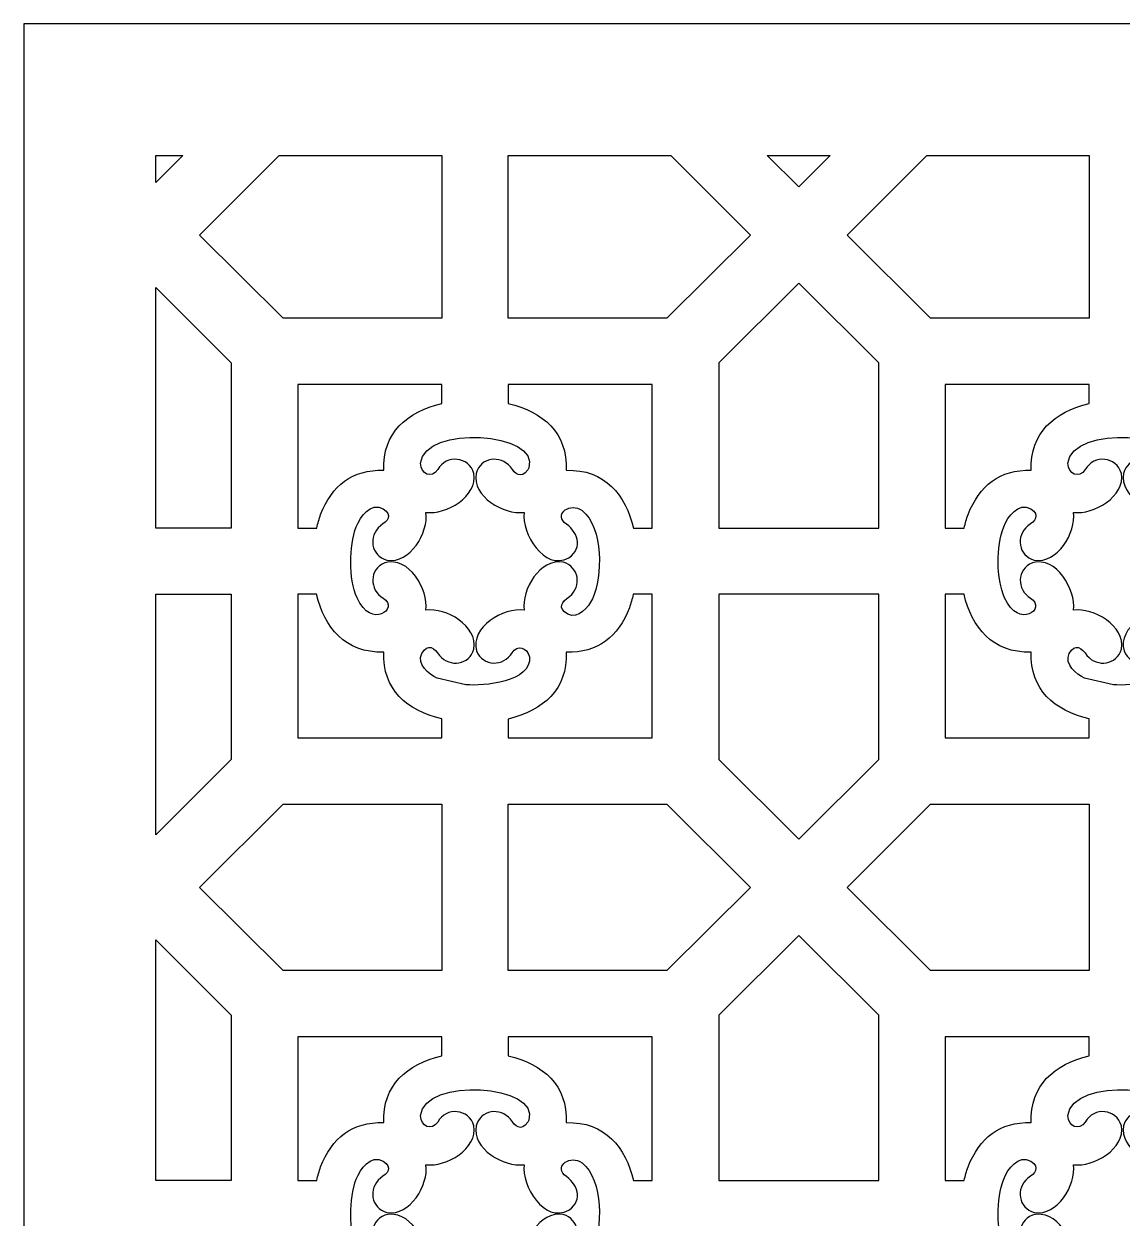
# Model space of a CAD drawing. Header units: centimetres. Extents: x 10.4 to 27.5, y -2.2 to 9.5.
# Drawn here: x 18.504 to 23.002, y 4.606 to 9.5 of the extents above; entities that cross this region are included whole.
import ezdxf

# ---------------------------------------------------------------- set-up
doc = ezdxf.new("R2010")
doc.units = ezdxf.units.CM
doc.header["$MEASUREMENT"] = 0
doc.layers.add('layer 1', color=7, linetype='Continuous')

msp = doc.modelspace()

# ---------------------------------------------------------------- linework, layer by layer
at = {"layer": 'layer 1', "color": 250}
for points, knots in [([(18.50401, -2.1948), (18.50401, -2.1948), (18.50401, 9.5), (18.50401, 9.5), (18.50401, 9.5), (18.50401, 9.5), (27.50001, 9.5), (27.50001, 9.5), (27.50001, 9.5), (27.50001, 9.5), (27.50001, -2.1948), (27.50001, -2.1948), (27.50001, -2.1948), (27.50001, -2.1948), (18.50401, -2.1948), (18.50401, -2.1948)], [0, 0, 0, 0, 0.2, 0.2, 0.2, 0.2, 0.4, 0.4, 0.4, 0.4, 0.6, 0.6, 0.6, 0.6, 1, 1, 1, 1]), ([(19.04376, 8.84984), (19.04376, 8.84984), (19.04376, 8.84984), (19.04376, 8.84984), (19.04376, 8.84984), (19.04376, 8.84984), (19.15451, 8.96023), (19.15451, 8.96023), (19.15451, 8.96023), (19.15451, 8.96023), (19.04376, 8.96023), (19.04376, 8.96023), (19.04376, 8.96023), (19.04376, 8.96023), (19.04376, 8.84984), (19.04376, 8.84984)], [0, 0, 0, 0, 0.2, 0.2, 0.2, 0.2, 0.4, 0.4, 0.4, 0.4, 0.6, 0.6, 0.6, 0.6, 1, 1, 1, 1]), ([(20.21556, 8.29361), (20.21556, 8.29361), (20.21556, 8.29361), (20.21556, 8.29361), (20.21556, 8.29361), (20.21556, 8.29361), (20.21556, 8.96023), (20.21556, 8.96023), (20.21556, 8.96023), (20.21556, 8.96023), (19.54983, 8.96023), (19.54983, 8.96023), (19.54983, 8.96023), (19.54983, 8.96023), (19.22342, 8.63486), (19.22342, 8.63486), (19.22342, 8.63486), (19.22342, 8.63486), (19.56577, 8.29361), (19.56577, 8.29361), (19.56577, 8.29361), (19.56577, 8.29361), (20.21556, 8.29361), (20.21556, 8.29361)], [0, 0, 0, 0, 0.1428571, 0.1428571, 0.1428571, 0.1428571, 0.2857143, 0.2857143, 0.2857143, 0.2857143, 0.4285714, 0.4285714, 0.4285714, 0.4285714, 0.5714286, 0.5714286, 0.5714286, 0.5714286, 0.7142857, 0.7142857, 0.7142857, 0.7142857, 1, 1, 1, 1]), ([(20.48787, 8.96023), (20.48787, 8.96023), (20.48787, 8.96023), (20.48787, 8.96023), (20.48787, 8.96023), (20.48787, 8.96023), (20.48787, 8.29361), (20.48787, 8.29361), (20.48787, 8.29361), (20.48787, 8.29361), (21.13766, 8.29361), (21.13766, 8.29361), (21.13766, 8.29361), (21.13766, 8.29361), (21.47997, 8.63486), (21.47997, 8.63486), (21.47997, 8.63486), (21.47997, 8.63486), (21.15355, 8.96023), (21.15355, 8.96023), (21.15355, 8.96023), (21.15355, 8.96023), (20.48787, 8.96023), (20.48787, 8.96023)], [0, 0, 0, 0, 0.1428571, 0.1428571, 0.1428571, 0.1428571, 0.2857143, 0.2857143, 0.2857143, 0.2857143, 0.4285714, 0.4285714, 0.4285714, 0.4285714, 0.5714286, 0.5714286, 0.5714286, 0.5714286, 0.7142857, 0.7142857, 0.7142857, 0.7142857, 1, 1, 1, 1]), ([(21.54892, 8.96023), (21.54892, 8.96023), (21.54892, 8.96023), (21.54892, 8.96023), (21.54892, 8.96023), (21.54892, 8.96023), (21.67763, 8.83191), (21.67763, 8.83191), (21.67763, 8.83191), (21.67763, 8.83191), (21.80634, 8.96023), (21.80634, 8.96023), (21.80634, 8.96023), (21.80634, 8.96023), (21.54892, 8.96023), (21.54892, 8.96023)], [0, 0, 0, 0, 0.2, 0.2, 0.2, 0.2, 0.4, 0.4, 0.4, 0.4, 0.6, 0.6, 0.6, 0.6, 1, 1, 1, 1]), ([(22.86739, 8.29361), (22.86739, 8.29361), (22.86739, 8.29361), (22.86739, 8.29361), (22.86739, 8.29361), (22.86739, 8.29361), (22.86739, 8.96023), (22.86739, 8.96023), (22.86739, 8.96023), (22.86739, 8.96023), (22.20171, 8.96023), (22.20171, 8.96023), (22.20171, 8.96023), (22.20171, 8.96023), (21.87529, 8.63486), (21.87529, 8.63486), (21.87529, 8.63486), (21.87529, 8.63486), (22.2176, 8.29361), (22.2176, 8.29361), (22.2176, 8.29361), (22.2176, 8.29361), (22.86739, 8.29361), (22.86739, 8.29361)], [0, 0, 0, 0, 0.1428571, 0.1428571, 0.1428571, 0.1428571, 0.2857143, 0.2857143, 0.2857143, 0.2857143, 0.4285714, 0.4285714, 0.4285714, 0.4285714, 0.5714286, 0.5714286, 0.5714286, 0.5714286, 0.7142857, 0.7142857, 0.7142857, 0.7142857, 1, 1, 1, 1]), ([(19.04376, 7.43399), (19.04376, 7.43399), (19.04376, 7.43399), (19.04376, 7.43399), (19.04376, 7.43399), (19.04376, 7.43399), (19.35322, 7.43399), (19.35322, 7.43399), (19.35322, 7.43399), (19.35322, 7.43399), (19.35322, 8.11137), (19.35322, 8.11137), (19.35322, 8.11137), (19.35322, 8.11137), (19.04376, 8.41986), (19.04376, 8.41986), (19.04376, 8.41986), (19.04376, 8.41986), (19.04376, 7.43399), (19.04376, 7.43399)], [0, 0, 0, 0, 0.1666667, 0.1666667, 0.1666667, 0.1666667, 0.3333333, 0.3333333, 0.3333333, 0.3333333, 0.5, 0.5, 0.5, 0.5, 0.6666667, 0.6666667, 0.6666667, 0.6666667, 1, 1, 1, 1]), ([(22.00509, 7.43399), (22.00509, 7.43399), (22.00509, 7.43399), (22.00509, 7.43399), (22.00509, 7.43399), (22.00509, 7.43399), (21.35016, 7.43399), (21.35016, 7.43399), (21.35016, 7.43399), (21.35016, 7.43399), (21.35016, 8.11137), (21.35016, 8.11137), (21.35016, 8.11137), (21.35016, 8.11137), (21.67763, 8.43781), (21.67763, 8.43781), (21.67763, 8.43781), (21.67763, 8.43781), (22.00509, 8.11137), (22.00509, 8.11137), (22.00509, 8.11137), (22.00509, 8.11137), (22.00509, 7.43399), (22.00509, 7.43399)], [0, 0, 0, 0, 0.1428571, 0.1428571, 0.1428571, 0.1428571, 0.2857143, 0.2857143, 0.2857143, 0.2857143, 0.4285714, 0.4285714, 0.4285714, 0.4285714, 0.5714286, 0.5714286, 0.5714286, 0.5714286, 0.7142857, 0.7142857, 0.7142857, 0.7142857, 1, 1, 1, 1]), ([(19.70343, 7.43399), (19.70343, 7.43399), (19.70343, 7.43399), (19.70343, 7.43399), (19.70343, 7.43399), (19.70343, 7.43399), (19.62556, 7.43399), (19.62556, 7.43399), (19.62556, 7.43399), (19.62556, 7.43399), (19.62556, 8.02215), (19.62556, 8.02215), (19.62556, 8.02215), (19.62556, 8.02215), (20.21556, 8.02215), (20.21556, 8.02215), (20.21556, 8.02215), (20.21556, 8.02215), (20.21556, 7.94501), (20.21556, 7.94501), (20.21556, 7.94501), (20.07267, 7.91025), (19.97257, 7.82416), (19.97804, 7.67069), (19.97804, 7.67069), (19.84838, 7.67534), (19.76584, 7.60723), (19.71931, 7.48929), (19.71931, 7.48929), (19.71314, 7.47185), (19.70785, 7.45332), (19.70343, 7.43399)], [0, 0, 0, 0, 0.1111111, 0.1111111, 0.1111111, 0.1111111, 0.2222222, 0.2222222, 0.2222222, 0.2222222, 0.3333333, 0.3333333, 0.3333333, 0.3333333, 0.4444444, 0.4444444, 0.4444444, 0.4444444, 0.5555556, 0.5555556, 0.5555556, 0.5555556, 0.6666667, 0.6666667, 0.6666667, 0.6666667, 0.7777778, 0.7777778, 0.7777778, 0.7777778, 1, 1, 1, 1]), ([(21.07787, 7.43399), (21.07787, 7.43399), (21.07787, 7.43399), (21.07787, 7.43399), (21.07787, 7.43399), (21.07787, 7.43399), (21.00071, 7.43399), (21.00071, 7.43399), (21.00071, 7.43399), (20.96909, 7.56764), (20.88431, 7.67639), (20.72525, 7.67069), (20.72525, 7.67069), (20.73076, 7.82379), (20.63092, 7.91099), (20.48787, 7.94485), (20.48787, 7.94485), (20.48787, 7.94485), (20.48787, 8.02215), (20.48787, 8.02215), (20.48787, 8.02215), (20.48787, 8.02215), (21.07787, 8.02215), (21.07787, 8.02215), (21.07787, 8.02215), (21.07787, 8.02215), (21.07787, 7.43399), (21.07787, 7.43399)], [0, 0, 0, 0, 0.125, 0.125, 0.125, 0.125, 0.25, 0.25, 0.25, 0.25, 0.375, 0.375, 0.375, 0.375, 0.5, 0.5, 0.5, 0.5, 0.625, 0.625, 0.625, 0.625, 0.75, 0.75, 0.75, 0.75, 1, 1, 1, 1]), ([(22.35529, 7.43399), (22.35529, 7.43399), (22.35529, 7.43399), (22.35529, 7.43399), (22.35529, 7.43399), (22.35529, 7.43399), (22.2774, 7.43399), (22.2774, 7.43399), (22.2774, 7.43399), (22.2774, 7.43399), (22.2774, 8.02215), (22.2774, 8.02215), (22.2774, 8.02215), (22.2774, 8.02215), (22.86739, 8.02215), (22.86739, 8.02215), (22.86739, 8.02215), (22.86739, 8.02215), (22.86739, 7.94501), (22.86739, 7.94501), (22.86739, 7.94501), (22.72451, 7.91025), (22.62444, 7.82416), (22.62991, 7.67069), (22.62991, 7.67069), (22.50026, 7.67534), (22.41772, 7.60723), (22.37115, 7.48929), (22.37115, 7.48929), (22.36501, 7.47185), (22.35971, 7.45332), (22.35529, 7.43399)], [0, 0, 0, 0, 0.1111111, 0.1111111, 0.1111111, 0.1111111, 0.2222222, 0.2222222, 0.2222222, 0.2222222, 0.3333333, 0.3333333, 0.3333333, 0.3333333, 0.4444444, 0.4444444, 0.4444444, 0.4444444, 0.5555556, 0.5555556, 0.5555556, 0.5555556, 0.6666667, 0.6666667, 0.6666667, 0.6666667, 0.7777778, 0.7777778, 0.7777778, 0.7777778, 1, 1, 1, 1]), ([(19.86522, 7.43936), (19.86522, 7.43936), (19.86522, 7.43936), (19.86522, 7.43936), (19.86522, 7.43936), (19.83511, 7.35765), (19.83357, 7.22839), (19.86894, 7.14812), (19.86894, 7.14812), (19.92736, 7.0155), (20.04263, 7.10561), (19.97547, 7.1464), (19.97547, 7.1464), (19.91792, 7.18134), (19.91736, 7.26515), (19.98249, 7.29173), (19.98249, 7.29173), (20.0818, 7.31985), (20.16138, 7.18109), (20.15093, 7.09814), (20.15093, 7.09814), (20.2329, 7.10849), (20.36371, 7.03377), (20.3474, 6.93827), (20.3474, 6.93827), (20.32884, 6.87317), (20.24915, 6.86137), (20.20622, 6.91212), (20.20622, 6.91212), (20.18556, 6.9425), (20.15956, 6.96401), (20.13355, 6.91972), (20.13355, 6.91972), (20.11296, 6.87518), (20.16241, 6.83589), (20.19675, 6.81902), (20.19675, 6.81902), (20.19675, 6.81902), (20.3143, 6.79221), (20.3143, 6.79221), (20.3143, 6.79221), (20.38339, 6.785), (20.58689, 6.80366), (20.57426, 6.90668), (20.57426, 6.90668), (20.56528, 6.94525), (20.5252, 6.95806), (20.50397, 6.92324), (20.50397, 6.92324), (20.46885, 6.86562), (20.38467, 6.86574), (20.3582, 6.93026), (20.3582, 6.93026), (20.32999, 7.02906), (20.46934, 7.10889), (20.55239, 7.09814), (20.55239, 7.09814), (20.54197, 7.18168), (20.61703, 7.31025), (20.71275, 7.29401), (20.71275, 7.29401), (20.77805, 7.27552), (20.78992, 7.19604), (20.73897, 7.1533), (20.73897, 7.1533), (20.7085, 7.13267), (20.68696, 7.10676), (20.73135, 7.08084), (20.73135, 7.08084), (20.77561, 7.06054), (20.81662, 7.11005), (20.83238, 7.14382), (20.83238, 7.14382), (20.87466, 7.23434), (20.87753, 7.43543), (20.79069, 7.50624), (20.79069, 7.50624), (20.74164, 7.5395), (20.67931, 7.49426), (20.71728, 7.45727), (20.71728, 7.45727), (20.77034, 7.42125), (20.79785, 7.35566), (20.73564, 7.31183), (20.73564, 7.31183), (20.63454, 7.25655), (20.54194, 7.41341), (20.55239, 7.49836), (20.55239, 7.49836), (20.46852, 7.48812), (20.33965, 7.56269), (20.35592, 7.65823), (20.35592, 7.65823), (20.37449, 7.72332), (20.45421, 7.73517), (20.49705, 7.68435), (20.49705, 7.68435), (20.51671, 7.6555), (20.53867, 7.63314), (20.56744, 7.67281), (20.56744, 7.67281), (20.56744, 7.67281), (20.57169, 7.68095), (20.57169, 7.68095), (20.57169, 7.68095), (20.62198, 7.82682), (20.14321, 7.85927), (20.1284, 7.69947), (20.1284, 7.69947), (20.1291, 7.65457), (20.17359, 7.63561), (20.19932, 7.67327), (20.19932, 7.67327), (20.23356, 7.73687), (20.32771, 7.72727), (20.3474, 7.65823), (20.3474, 7.65823), (20.36371, 7.56249), (20.23339, 7.48822), (20.15093, 7.49836), (20.15093, 7.49836), (20.16159, 7.4149), (20.08612, 7.28633), (19.99057, 7.3025), (19.99057, 7.3025), (19.92526, 7.32101), (19.91337, 7.40048), (19.96432, 7.44322), (19.96432, 7.44322), (19.99331, 7.46282), (20.01572, 7.48469), (19.97593, 7.51336), (19.97593, 7.51336), (19.92449, 7.54011), (19.88207, 7.48176), (19.86522, 7.43936)], [0, 0, 0, 0, 0.0285714, 0.0285714, 0.0285714, 0.0285714, 0.0571429, 0.0571429, 0.0571429, 0.0571429, 0.0857143, 0.0857143, 0.0857143, 0.0857143, 0.1142857, 0.1142857, 0.1142857, 0.1142857, 0.1428571, 0.1428571, 0.1428571, 0.1428571, 0.1714286, 0.1714286, 0.1714286, 0.1714286, 0.2, 0.2, 0.2, 0.2, 0.2285714, 0.2285714, 0.2285714, 0.2285714, 0.2571429, 0.2571429, 0.2571429, 0.2571429, 0.2857143, 0.2857143, 0.2857143, 0.2857143, 0.3142857, 0.3142857, 0.3142857, 0.3142857, 0.3428571, 0.3428571, 0.3428571, 0.3428571, 0.3714286, 0.3714286, 0.3714286, 0.3714286, 0.4, 0.4, 0.4, 0.4, 0.4285714, 0.4285714, 0.4285714, 0.4285714, 0.4571429, 0.4571429, 0.4571429, 0.4571429, 0.4857143, 0.4857143, 0.4857143, 0.4857143, 0.5142857, 0.5142857, 0.5142857, 0.5142857, 0.5428571, 0.5428571, 0.5428571, 0.5428571, 0.5714286, 0.5714286, 0.5714286, 0.5714286, 0.6, 0.6, 0.6, 0.6, 0.6285714, 0.6285714, 0.6285714, 0.6285714, 0.6571429, 0.6571429, 0.6571429, 0.6571429, 0.6857143, 0.6857143, 0.6857143, 0.6857143, 0.7142857, 0.7142857, 0.7142857, 0.7142857, 0.7428571, 0.7428571, 0.7428571, 0.7428571, 0.7714286, 0.7714286, 0.7714286, 0.7714286, 0.8, 0.8, 0.8, 0.8, 0.8285714, 0.8285714, 0.8285714, 0.8285714, 0.8571429, 0.8571429, 0.8571429, 0.8571429, 0.8857143, 0.8857143, 0.8857143, 0.8857143, 0.9142857, 0.9142857, 0.9142857, 0.9142857, 0.9428571, 0.9428571, 0.9428571, 0.9428571, 1, 1, 1, 1]), ([(22.51706, 7.43936), (22.51706, 7.43936), (22.51706, 7.43936), (22.51706, 7.43936), (22.51706, 7.43936), (22.48698, 7.35765), (22.48544, 7.22839), (22.52078, 7.14812), (22.52078, 7.14812), (22.57923, 7.0155), (22.6945, 7.10561), (22.62731, 7.1464), (22.62731, 7.1464), (22.5698, 7.18134), (22.56924, 7.26515), (22.63437, 7.29173), (22.63437, 7.29173), (22.73367, 7.31985), (22.81326, 7.18109), (22.80277, 7.09814), (22.80277, 7.09814), (22.88474, 7.10849), (23.01555, 7.03377), (22.99927, 6.93827), (22.99927, 6.93827), (22.98071, 6.87317), (22.90102, 6.86137), (22.85809, 6.91212), (22.85809, 6.91212), (22.83743, 6.9425), (22.81139, 6.96401), (22.78543, 6.91972), (22.78543, 6.91972), (22.76482, 6.87518), (22.81423, 6.83589), (22.84859, 6.81902), (22.84859, 6.81902), (22.84859, 6.81902), (22.96618, 6.79221), (22.96618, 6.79221), (22.96618, 6.79221), (23.03523, 6.785), (23.23872, 6.80366), (23.22609, 6.90668), (23.22609, 6.90668), (23.2171, 6.94525), (23.17703, 6.95806), (23.15584, 6.92324), (23.15584, 6.92324), (23.12072, 6.86562), (23.03649, 6.86574), (23.01007, 6.93026), (23.01007, 6.93026), (22.98186, 7.02906), (23.12117, 7.10889), (23.20426, 7.09814), (23.20426, 7.09814), (23.19384, 7.18168), (23.2689, 7.31025), (23.36462, 7.29401), (23.36462, 7.29401), (23.42993, 7.27552), (23.44179, 7.19604), (23.39084, 7.1533), (23.39084, 7.1533), (23.36038, 7.13267), (23.33883, 7.10676), (23.38322, 7.08084), (23.38322, 7.08084), (23.42744, 7.06054), (23.46849, 7.11005), (23.48425, 7.14382), (23.48425, 7.14382), (23.52653, 7.23434), (23.52941, 7.43543), (23.44253, 7.50624), (23.44253, 7.50624), (23.39348, 7.5395), (23.33115, 7.49426), (23.36915, 7.45727), (23.36915, 7.45727), (23.42218, 7.42125), (23.44972, 7.35566), (23.38751, 7.31183), (23.38751, 7.31183), (23.28642, 7.25655), (23.19381, 7.41341), (23.20426, 7.49836), (23.20426, 7.49836), (23.12039, 7.48812), (22.99151, 7.56269), (23.00776, 7.65823), (23.00776, 7.65823), (23.02632, 7.72332), (23.10608, 7.73517), (23.14893, 7.68435), (23.14893, 7.68435), (23.16858, 7.6555), (23.19054, 7.63314), (23.21928, 7.67281), (23.21928, 7.67281), (23.21928, 7.67281), (23.22356, 7.68095), (23.22356, 7.68095), (23.22356, 7.68095), (23.27385, 7.82682), (22.79508, 7.85927), (22.78027, 7.69947), (22.78027, 7.69947), (22.78094, 7.65457), (22.82546, 7.63561), (22.85119, 7.67327), (22.85119, 7.67327), (22.8854, 7.73687), (22.97958, 7.72727), (22.99927, 7.65823), (22.99927, 7.65823), (23.01558, 7.56249), (22.88526, 7.48822), (22.80277, 7.49836), (22.80277, 7.49836), (22.81343, 7.4149), (22.73799, 7.28633), (22.6424, 7.3025), (22.6424, 7.3025), (22.57714, 7.32101), (22.56524, 7.40048), (22.61619, 7.44322), (22.61619, 7.44322), (22.64513, 7.46282), (22.66759, 7.48469), (22.62781, 7.51336), (22.62781, 7.51336), (22.57636, 7.54011), (22.53394, 7.48176), (22.51706, 7.43936)], [0, 0, 0, 0, 0.0285714, 0.0285714, 0.0285714, 0.0285714, 0.0571429, 0.0571429, 0.0571429, 0.0571429, 0.0857143, 0.0857143, 0.0857143, 0.0857143, 0.1142857, 0.1142857, 0.1142857, 0.1142857, 0.1428571, 0.1428571, 0.1428571, 0.1428571, 0.1714286, 0.1714286, 0.1714286, 0.1714286, 0.2, 0.2, 0.2, 0.2, 0.2285714, 0.2285714, 0.2285714, 0.2285714, 0.2571429, 0.2571429, 0.2571429, 0.2571429, 0.2857143, 0.2857143, 0.2857143, 0.2857143, 0.3142857, 0.3142857, 0.3142857, 0.3142857, 0.3428571, 0.3428571, 0.3428571, 0.3428571, 0.3714286, 0.3714286, 0.3714286, 0.3714286, 0.4, 0.4, 0.4, 0.4, 0.4285714, 0.4285714, 0.4285714, 0.4285714, 0.4571429, 0.4571429, 0.4571429, 0.4571429, 0.4857143, 0.4857143, 0.4857143, 0.4857143, 0.5142857, 0.5142857, 0.5142857, 0.5142857, 0.5428571, 0.5428571, 0.5428571, 0.5428571, 0.5714286, 0.5714286, 0.5714286, 0.5714286, 0.6, 0.6, 0.6, 0.6, 0.6285714, 0.6285714, 0.6285714, 0.6285714, 0.6571429, 0.6571429, 0.6571429, 0.6571429, 0.6857143, 0.6857143, 0.6857143, 0.6857143, 0.7142857, 0.7142857, 0.7142857, 0.7142857, 0.7428571, 0.7428571, 0.7428571, 0.7428571, 0.7714286, 0.7714286, 0.7714286, 0.7714286, 0.8, 0.8, 0.8, 0.8, 0.8285714, 0.8285714, 0.8285714, 0.8285714, 0.8571429, 0.8571429, 0.8571429, 0.8571429, 0.8857143, 0.8857143, 0.8857143, 0.8857143, 0.9142857, 0.9142857, 0.9142857, 0.9142857, 0.9428571, 0.9428571, 0.9428571, 0.9428571, 1, 1, 1, 1]), ([(19.04376, 6.17663), (19.04376, 6.17663), (19.04376, 6.17663), (19.04376, 6.17663), (19.04376, 6.17663), (19.04376, 6.17663), (19.35322, 6.48513), (19.35322, 6.48513), (19.35322, 6.48513), (19.35322, 6.48513), (19.35322, 7.16252), (19.35322, 7.16252), (19.35322, 7.16252), (19.35322, 7.16252), (19.04376, 7.16252), (19.04376, 7.16252), (19.04376, 7.16252), (19.04376, 7.16252), (19.04376, 6.17663), (19.04376, 6.17663)], [0, 0, 0, 0, 0.1666667, 0.1666667, 0.1666667, 0.1666667, 0.3333333, 0.3333333, 0.3333333, 0.3333333, 0.5, 0.5, 0.5, 0.5, 0.6666667, 0.6666667, 0.6666667, 0.6666667, 1, 1, 1, 1]), ([(19.62556, 7.16252), (19.62556, 7.16252), (19.62556, 7.16252), (19.62556, 7.16252), (19.62556, 7.16252), (19.62556, 7.16252), (19.70275, 7.16252), (19.70275, 7.16252), (19.70275, 7.16252), (19.73434, 7.02894), (19.8189, 6.92016), (19.97804, 6.92581), (19.97804, 6.92581), (19.97257, 6.77264), (20.07243, 6.68551), (20.21556, 6.65164), (20.21556, 6.65164), (20.21556, 6.65164), (20.21556, 6.57435), (20.21556, 6.57435), (20.21556, 6.57435), (20.21556, 6.57435), (19.62556, 6.57435), (19.62556, 6.57435), (19.62556, 6.57435), (19.62556, 6.57435), (19.62556, 7.16252), (19.62556, 7.16252)], [0, 0, 0, 0, 0.125, 0.125, 0.125, 0.125, 0.25, 0.25, 0.25, 0.25, 0.375, 0.375, 0.375, 0.375, 0.5, 0.5, 0.5, 0.5, 0.625, 0.625, 0.625, 0.625, 0.75, 0.75, 0.75, 0.75, 1, 1, 1, 1]), ([(20.9999, 7.16252), (20.9999, 7.16252), (20.9999, 7.16252), (20.9999, 7.16252), (20.9999, 7.16252), (20.9999, 7.16252), (21.07787, 7.16252), (21.07787, 7.16252), (21.07787, 7.16252), (21.07787, 7.16252), (21.07787, 6.57435), (21.07787, 6.57435), (21.07787, 6.57435), (21.07787, 6.57435), (20.48787, 6.57435), (20.48787, 6.57435), (20.48787, 6.57435), (20.48787, 6.57435), (20.48787, 6.65153), (20.48787, 6.65153), (20.48787, 6.65153), (20.63086, 6.68632), (20.73079, 6.77222), (20.72525, 6.92581), (20.72525, 6.92581), (20.85473, 6.92121), (20.93722, 6.98902), (20.98383, 7.10677), (20.98383, 7.10677), (20.99004, 7.12435), (20.99541, 7.14305), (20.9999, 7.16252)], [0, 0, 0, 0, 0.1111111, 0.1111111, 0.1111111, 0.1111111, 0.2222222, 0.2222222, 0.2222222, 0.2222222, 0.3333333, 0.3333333, 0.3333333, 0.3333333, 0.4444444, 0.4444444, 0.4444444, 0.4444444, 0.5555556, 0.5555556, 0.5555556, 0.5555556, 0.6666667, 0.6666667, 0.6666667, 0.6666667, 0.7777778, 0.7777778, 0.7777778, 0.7777778, 1, 1, 1, 1]), ([(21.35016, 7.16252), (21.35016, 7.16252), (21.35016, 7.16252), (21.35016, 7.16252), (21.35016, 7.16252), (21.35016, 7.16252), (22.00509, 7.16252), (22.00509, 7.16252), (22.00509, 7.16252), (22.00509, 7.16252), (22.00509, 6.48513), (22.00509, 6.48513), (22.00509, 6.48513), (22.00509, 6.48513), (21.67763, 6.15871), (21.67763, 6.15871), (21.67763, 6.15871), (21.67763, 6.15871), (21.35016, 6.48513), (21.35016, 6.48513), (21.35016, 6.48513), (21.35016, 6.48513), (21.35016, 7.16252), (21.35016, 7.16252)], [0, 0, 0, 0, 0.1428571, 0.1428571, 0.1428571, 0.1428571, 0.2857143, 0.2857143, 0.2857143, 0.2857143, 0.4285714, 0.4285714, 0.4285714, 0.4285714, 0.5714286, 0.5714286, 0.5714286, 0.5714286, 0.7142857, 0.7142857, 0.7142857, 0.7142857, 1, 1, 1, 1]), ([(22.2774, 7.16252), (22.2774, 7.16252), (22.2774, 7.16252), (22.2774, 7.16252), (22.2774, 7.16252), (22.2774, 7.16252), (22.35459, 7.16252), (22.35459, 7.16252), (22.35459, 7.16252), (22.38618, 7.02894), (22.47077, 6.92016), (22.62991, 6.92581), (22.62991, 6.92581), (22.62444, 6.77264), (22.7243, 6.68551), (22.86739, 6.65164), (22.86739, 6.65164), (22.86739, 6.65164), (22.86739, 6.57435), (22.86739, 6.57435), (22.86739, 6.57435), (22.86739, 6.57435), (22.2774, 6.57435), (22.2774, 6.57435), (22.2774, 6.57435), (22.2774, 6.57435), (22.2774, 7.16252), (22.2774, 7.16252)], [0, 0, 0, 0, 0.125, 0.125, 0.125, 0.125, 0.25, 0.25, 0.25, 0.25, 0.375, 0.375, 0.375, 0.375, 0.5, 0.5, 0.5, 0.5, 0.625, 0.625, 0.625, 0.625, 0.75, 0.75, 0.75, 0.75, 1, 1, 1, 1]), ([(20.21556, 5.6204), (20.21556, 5.6204), (20.21556, 5.6204), (20.21556, 5.6204), (20.21556, 5.6204), (20.21556, 5.6204), (20.21556, 6.30288), (20.21556, 6.30288), (20.21556, 6.30288), (20.21556, 6.30288), (19.56577, 6.30288), (19.56577, 6.30288), (19.56577, 6.30288), (19.56577, 6.30288), (19.22342, 5.96164), (19.22342, 5.96164), (19.22342, 5.96164), (19.22342, 5.96164), (19.56577, 5.6204), (19.56577, 5.6204), (19.56577, 5.6204), (19.56577, 5.6204), (20.21556, 5.6204), (20.21556, 5.6204)], [0, 0, 0, 0, 0.1428571, 0.1428571, 0.1428571, 0.1428571, 0.2857143, 0.2857143, 0.2857143, 0.2857143, 0.4285714, 0.4285714, 0.4285714, 0.4285714, 0.5714286, 0.5714286, 0.5714286, 0.5714286, 0.7142857, 0.7142857, 0.7142857, 0.7142857, 1, 1, 1, 1]), ([(20.48787, 6.30288), (20.48787, 6.30288), (20.48787, 6.30288), (20.48787, 6.30288), (20.48787, 6.30288), (20.48787, 6.30288), (20.48787, 5.6204), (20.48787, 5.6204), (20.48787, 5.6204), (20.48787, 5.6204), (21.13766, 5.6204), (21.13766, 5.6204), (21.13766, 5.6204), (21.13766, 5.6204), (21.47997, 5.96164), (21.47997, 5.96164), (21.47997, 5.96164), (21.47997, 5.96164), (21.13766, 6.30288), (21.13766, 6.30288), (21.13766, 6.30288), (21.13766, 6.30288), (20.48787, 6.30288), (20.48787, 6.30288)], [0, 0, 0, 0, 0.1428571, 0.1428571, 0.1428571, 0.1428571, 0.2857143, 0.2857143, 0.2857143, 0.2857143, 0.4285714, 0.4285714, 0.4285714, 0.4285714, 0.5714286, 0.5714286, 0.5714286, 0.5714286, 0.7142857, 0.7142857, 0.7142857, 0.7142857, 1, 1, 1, 1]), ([(22.86739, 5.6204), (22.86739, 5.6204), (22.86739, 5.6204), (22.86739, 5.6204), (22.86739, 5.6204), (22.86739, 5.6204), (22.86739, 6.30288), (22.86739, 6.30288), (22.86739, 6.30288), (22.86739, 6.30288), (22.2176, 6.30288), (22.2176, 6.30288), (22.2176, 6.30288), (22.2176, 6.30288), (21.87529, 5.96164), (21.87529, 5.96164), (21.87529, 5.96164), (21.87529, 5.96164), (22.2176, 5.6204), (22.2176, 5.6204), (22.2176, 5.6204), (22.2176, 5.6204), (22.86739, 5.6204), (22.86739, 5.6204)], [0, 0, 0, 0, 0.1428571, 0.1428571, 0.1428571, 0.1428571, 0.2857143, 0.2857143, 0.2857143, 0.2857143, 0.4285714, 0.4285714, 0.4285714, 0.4285714, 0.5714286, 0.5714286, 0.5714286, 0.5714286, 0.7142857, 0.7142857, 0.7142857, 0.7142857, 1, 1, 1, 1]), ([(19.04376, 4.76078), (19.04376, 4.76078), (19.04376, 4.76078), (19.04376, 4.76078), (19.04376, 4.76078), (19.04376, 4.76078), (19.35322, 4.76078), (19.35322, 4.76078), (19.35322, 4.76078), (19.35322, 4.76078), (19.35322, 5.43816), (19.35322, 5.43816), (19.35322, 5.43816), (19.35322, 5.43816), (19.04376, 5.74665), (19.04376, 5.74665), (19.04376, 5.74665), (19.04376, 5.74665), (19.04376, 4.76078), (19.04376, 4.76078)], [0, 0, 0, 0, 0.1666667, 0.1666667, 0.1666667, 0.1666667, 0.3333333, 0.3333333, 0.3333333, 0.3333333, 0.5, 0.5, 0.5, 0.5, 0.6666667, 0.6666667, 0.6666667, 0.6666667, 1, 1, 1, 1]), ([(22.00509, 4.76078), (22.00509, 4.76078), (22.00509, 4.76078), (22.00509, 4.76078), (22.00509, 4.76078), (22.00509, 4.76078), (21.35016, 4.76078), (21.35016, 4.76078), (21.35016, 4.76078), (21.35016, 4.76078), (21.35016, 5.43816), (21.35016, 5.43816), (21.35016, 5.43816), (21.35016, 5.43816), (21.67763, 5.76459), (21.67763, 5.76459), (21.67763, 5.76459), (21.67763, 5.76459), (22.00509, 5.43816), (22.00509, 5.43816), (22.00509, 5.43816), (22.00509, 5.43816), (22.00509, 4.76078), (22.00509, 4.76078)], [0, 0, 0, 0, 0.1428571, 0.1428571, 0.1428571, 0.1428571, 0.2857143, 0.2857143, 0.2857143, 0.2857143, 0.4285714, 0.4285714, 0.4285714, 0.4285714, 0.5714286, 0.5714286, 0.5714286, 0.5714286, 0.7142857, 0.7142857, 0.7142857, 0.7142857, 1, 1, 1, 1]), ([(19.70343, 4.76078), (19.70343, 4.76078), (19.70343, 4.76078), (19.70343, 4.76078), (19.70343, 4.76078), (19.70343, 4.76078), (19.62556, 4.76078), (19.62556, 4.76078), (19.62556, 4.76078), (19.62556, 4.76078), (19.62556, 5.34893), (19.62556, 5.34893), (19.62556, 5.34893), (19.62556, 5.34893), (20.21556, 5.34893), (20.21556, 5.34893), (20.21556, 5.34893), (20.21556, 5.34893), (20.21556, 5.2718), (20.21556, 5.2718), (20.21556, 5.2718), (20.07267, 5.23703), (19.97257, 5.15095), (19.97804, 4.99748), (19.97804, 4.99748), (19.84838, 5.00213), (19.76584, 4.93402), (19.71931, 4.81607), (19.71931, 4.81607), (19.71314, 4.79864), (19.70785, 4.78009), (19.70343, 4.76078)], [0, 0, 0, 0, 0.1111111, 0.1111111, 0.1111111, 0.1111111, 0.2222222, 0.2222222, 0.2222222, 0.2222222, 0.3333333, 0.3333333, 0.3333333, 0.3333333, 0.4444444, 0.4444444, 0.4444444, 0.4444444, 0.5555556, 0.5555556, 0.5555556, 0.5555556, 0.6666667, 0.6666667, 0.6666667, 0.6666667, 0.7777778, 0.7777778, 0.7777778, 0.7777778, 1, 1, 1, 1]), ([(21.07787, 4.76078), (21.07787, 4.76078), (21.07787, 4.76078), (21.07787, 4.76078), (21.07787, 4.76078), (21.07787, 4.76078), (21.00071, 4.76078), (21.00071, 4.76078), (21.00071, 4.76078), (20.96909, 4.89444), (20.88431, 5.00317), (20.72525, 4.99748), (20.72525, 4.99748), (20.73076, 5.15058), (20.63092, 5.23778), (20.48787, 5.27164), (20.48787, 5.27164), (20.48787, 5.27164), (20.48787, 5.34893), (20.48787, 5.34893), (20.48787, 5.34893), (20.48787, 5.34893), (21.07787, 5.34893), (21.07787, 5.34893), (21.07787, 5.34893), (21.07787, 5.34893), (21.07787, 4.76078), (21.07787, 4.76078)], [0, 0, 0, 0, 0.125, 0.125, 0.125, 0.125, 0.25, 0.25, 0.25, 0.25, 0.375, 0.375, 0.375, 0.375, 0.5, 0.5, 0.5, 0.5, 0.625, 0.625, 0.625, 0.625, 0.75, 0.75, 0.75, 0.75, 1, 1, 1, 1]), ([(22.35529, 4.76078), (22.35529, 4.76078), (22.35529, 4.76078), (22.35529, 4.76078), (22.35529, 4.76078), (22.35529, 4.76078), (22.2774, 4.76078), (22.2774, 4.76078), (22.2774, 4.76078), (22.2774, 4.76078), (22.2774, 5.34893), (22.2774, 5.34893), (22.2774, 5.34893), (22.2774, 5.34893), (22.86739, 5.34893), (22.86739, 5.34893), (22.86739, 5.34893), (22.86739, 5.34893), (22.86739, 5.2718), (22.86739, 5.2718), (22.86739, 5.2718), (22.72451, 5.23703), (22.62444, 5.15095), (22.62991, 4.99748), (22.62991, 4.99748), (22.50026, 5.00213), (22.41772, 4.93402), (22.37115, 4.81607), (22.37115, 4.81607), (22.36501, 4.79864), (22.35971, 4.78009), (22.35529, 4.76078)], [0, 0, 0, 0, 0.1111111, 0.1111111, 0.1111111, 0.1111111, 0.2222222, 0.2222222, 0.2222222, 0.2222222, 0.3333333, 0.3333333, 0.3333333, 0.3333333, 0.4444444, 0.4444444, 0.4444444, 0.4444444, 0.5555556, 0.5555556, 0.5555556, 0.5555556, 0.6666667, 0.6666667, 0.6666667, 0.6666667, 0.7777778, 0.7777778, 0.7777778, 0.7777778, 1, 1, 1, 1]), ([(19.86522, 4.76613), (19.86522, 4.76613), (19.86522, 4.76613), (19.86522, 4.76613), (19.86522, 4.76613), (19.83511, 4.68444), (19.83357, 4.55517), (19.86894, 4.47489), (19.86894, 4.47489), (19.92736, 4.3423), (20.04263, 4.43241), (19.97547, 4.47318), (19.97547, 4.47318), (19.91792, 4.50812), (19.91736, 4.59195), (19.98249, 4.61851), (19.98249, 4.61851), (20.0818, 4.64663), (20.16138, 4.50788), (20.15093, 4.42493), (20.15093, 4.42493), (20.2329, 4.43526), (20.36371, 4.36054), (20.3474, 4.26506), (20.3474, 4.26506), (20.32884, 4.19996), (20.24915, 4.18814), (20.20622, 4.23892), (20.20622, 4.23892), (20.18556, 4.26927), (20.15956, 4.29078), (20.13355, 4.24651), (20.13355, 4.24651), (20.11296, 4.20197), (20.16241, 4.16267), (20.19675, 4.14579), (20.19675, 4.14579), (20.19675, 4.14579), (20.3143, 4.11898), (20.3143, 4.11898), (20.3143, 4.11898), (20.38339, 4.11179), (20.58689, 4.13046), (20.57426, 4.23348), (20.57426, 4.23348), (20.56528, 4.27203), (20.5252, 4.28485), (20.50397, 4.25003), (20.50397, 4.25003), (20.46885, 4.19239), (20.38467, 4.19253), (20.3582, 4.25704), (20.3582, 4.25704), (20.32999, 4.35585), (20.46934, 4.43569), (20.55239, 4.42493), (20.55239, 4.42493), (20.54197, 4.50849), (20.61703, 4.63704), (20.71275, 4.62079), (20.71275, 4.62079), (20.77805, 4.60231), (20.78992, 4.52284), (20.73897, 4.48008), (20.73897, 4.48008), (20.7085, 4.45946), (20.68696, 4.43353), (20.73135, 4.40762), (20.73135, 4.40762), (20.77561, 4.38733), (20.81662, 4.43683), (20.83238, 4.47062), (20.83238, 4.47062), (20.87466, 4.56113), (20.87753, 4.76221), (20.79069, 4.83302), (20.79069, 4.83302), (20.74164, 4.86629), (20.67931, 4.82105), (20.71728, 4.78405), (20.71728, 4.78405), (20.77034, 4.74804), (20.79785, 4.68244), (20.73564, 4.63862), (20.73564, 4.63862), (20.63454, 4.58335), (20.54194, 4.74019), (20.55239, 4.82513), (20.55239, 4.82513), (20.46852, 4.81489), (20.33965, 4.88948), (20.35592, 4.98501), (20.35592, 4.98501), (20.37449, 5.05011), (20.45421, 5.06196), (20.49705, 5.01115), (20.49705, 5.01115), (20.51671, 4.98229), (20.53867, 4.95992), (20.56744, 4.9996), (20.56744, 4.9996), (20.56744, 4.9996), (20.57169, 5.00774), (20.57169, 5.00774), (20.57169, 5.00774), (20.62198, 5.1536), (20.14321, 5.18604), (20.1284, 5.02624), (20.1284, 5.02624), (20.1291, 4.98136), (20.17359, 4.9624), (20.19932, 5.00006), (20.19932, 5.00006), (20.23356, 5.06366), (20.32771, 5.05406), (20.3474, 4.98503), (20.3474, 4.98503), (20.36371, 4.88928), (20.23339, 4.815), (20.15093, 4.82513), (20.15093, 4.82513), (20.16159, 4.74167), (20.08612, 4.61312), (19.99057, 4.62928), (19.99057, 4.62928), (19.92526, 4.64781), (19.91337, 4.72727), (19.96432, 4.77001), (19.96432, 4.77001), (19.99331, 4.78961), (20.01572, 4.81148), (19.97593, 4.84014), (19.97593, 4.84014), (19.92449, 4.8669), (19.88207, 4.80854), (19.86522, 4.76613)], [0, 0, 0, 0, 0.0285714, 0.0285714, 0.0285714, 0.0285714, 0.0571429, 0.0571429, 0.0571429, 0.0571429, 0.0857143, 0.0857143, 0.0857143, 0.0857143, 0.1142857, 0.1142857, 0.1142857, 0.1142857, 0.1428571, 0.1428571, 0.1428571, 0.1428571, 0.1714286, 0.1714286, 0.1714286, 0.1714286, 0.2, 0.2, 0.2, 0.2, 0.2285714, 0.2285714, 0.2285714, 0.2285714, 0.2571429, 0.2571429, 0.2571429, 0.2571429, 0.2857143, 0.2857143, 0.2857143, 0.2857143, 0.3142857, 0.3142857, 0.3142857, 0.3142857, 0.3428571, 0.3428571, 0.3428571, 0.3428571, 0.3714286, 0.3714286, 0.3714286, 0.3714286, 0.4, 0.4, 0.4, 0.4, 0.4285714, 0.4285714, 0.4285714, 0.4285714, 0.4571429, 0.4571429, 0.4571429, 0.4571429, 0.4857143, 0.4857143, 0.4857143, 0.4857143, 0.5142857, 0.5142857, 0.5142857, 0.5142857, 0.5428571, 0.5428571, 0.5428571, 0.5428571, 0.5714286, 0.5714286, 0.5714286, 0.5714286, 0.6, 0.6, 0.6, 0.6, 0.6285714, 0.6285714, 0.6285714, 0.6285714, 0.6571429, 0.6571429, 0.6571429, 0.6571429, 0.6857143, 0.6857143, 0.6857143, 0.6857143, 0.7142857, 0.7142857, 0.7142857, 0.7142857, 0.7428571, 0.7428571, 0.7428571, 0.7428571, 0.7714286, 0.7714286, 0.7714286, 0.7714286, 0.8, 0.8, 0.8, 0.8, 0.8285714, 0.8285714, 0.8285714, 0.8285714, 0.8571429, 0.8571429, 0.8571429, 0.8571429, 0.8857143, 0.8857143, 0.8857143, 0.8857143, 0.9142857, 0.9142857, 0.9142857, 0.9142857, 0.9428571, 0.9428571, 0.9428571, 0.9428571, 1, 1, 1, 1]), ([(22.51706, 4.76613), (22.51706, 4.76613), (22.51706, 4.76613), (22.51706, 4.76613), (22.51706, 4.76613), (22.48698, 4.68444), (22.48544, 4.55517), (22.52078, 4.47489), (22.52078, 4.47489), (22.57923, 4.3423), (22.6945, 4.43241), (22.62731, 4.47318), (22.62731, 4.47318), (22.5698, 4.50812), (22.56924, 4.59195), (22.63437, 4.61851), (22.63437, 4.61851), (22.73367, 4.64663), (22.81326, 4.50788), (22.80277, 4.42493), (22.80277, 4.42493), (22.88474, 4.43526), (23.01555, 4.36054), (22.99927, 4.26506), (22.99927, 4.26506), (22.98071, 4.19996), (22.90102, 4.18814), (22.85809, 4.23892), (22.85809, 4.23892), (22.83743, 4.26927), (22.81139, 4.29078), (22.78543, 4.24651), (22.78543, 4.24651), (22.76482, 4.20197), (22.81423, 4.16267), (22.84859, 4.14579), (22.84859, 4.14579), (22.84859, 4.14579), (22.96618, 4.11898), (22.96618, 4.11898), (22.96618, 4.11898), (23.03523, 4.11179), (23.23872, 4.13046), (23.22609, 4.23348), (23.22609, 4.23348), (23.2171, 4.27203), (23.17703, 4.28485), (23.15584, 4.25003), (23.15584, 4.25003), (23.12072, 4.19239), (23.03649, 4.19253), (23.01007, 4.25704), (23.01007, 4.25704), (22.98186, 4.35585), (23.12117, 4.43569), (23.20426, 4.42493), (23.20426, 4.42493), (23.19384, 4.50849), (23.2689, 4.63704), (23.36462, 4.62079), (23.36462, 4.62079), (23.42993, 4.60231), (23.44179, 4.52284), (23.39084, 4.48008), (23.39084, 4.48008), (23.36038, 4.45946), (23.33883, 4.43353), (23.38322, 4.40762), (23.38322, 4.40762), (23.42744, 4.38733), (23.46849, 4.43683), (23.48425, 4.47062), (23.48425, 4.47062), (23.52653, 4.56113), (23.52941, 4.76221), (23.44253, 4.83302), (23.44253, 4.83302), (23.39348, 4.86629), (23.33115, 4.82105), (23.36915, 4.78405), (23.36915, 4.78405), (23.42218, 4.74804), (23.44972, 4.68244), (23.38751, 4.63862), (23.38751, 4.63862), (23.28642, 4.58335), (23.19381, 4.74019), (23.20426, 4.82513), (23.20426, 4.82513), (23.12039, 4.81489), (22.99151, 4.88948), (23.00776, 4.98501), (23.00776, 4.98501), (23.02632, 5.05011), (23.10608, 5.06196), (23.14893, 5.01115), (23.14893, 5.01115), (23.16858, 4.98229), (23.19054, 4.95992), (23.21928, 4.9996), (23.21928, 4.9996), (23.21928, 4.9996), (23.22356, 5.00774), (23.22356, 5.00774), (23.22356, 5.00774), (23.27385, 5.1536), (22.79508, 5.18604), (22.78027, 5.02624), (22.78027, 5.02624), (22.78094, 4.98136), (22.82546, 4.9624), (22.85119, 5.00006), (22.85119, 5.00006), (22.8854, 5.06366), (22.97958, 5.05406), (22.99927, 4.98503), (22.99927, 4.98503), (23.01558, 4.88928), (22.88526, 4.815), (22.80277, 4.82513), (22.80277, 4.82513), (22.81343, 4.74167), (22.73799, 4.61312), (22.6424, 4.62928), (22.6424, 4.62928), (22.57714, 4.64781), (22.56524, 4.72727), (22.61619, 4.77001), (22.61619, 4.77001), (22.64513, 4.78961), (22.66759, 4.81148), (22.62781, 4.84014), (22.62781, 4.84014), (22.57636, 4.8669), (22.53394, 4.80854), (22.51706, 4.76613)], [0, 0, 0, 0, 0.0285714, 0.0285714, 0.0285714, 0.0285714, 0.0571429, 0.0571429, 0.0571429, 0.0571429, 0.0857143, 0.0857143, 0.0857143, 0.0857143, 0.1142857, 0.1142857, 0.1142857, 0.1142857, 0.1428571, 0.1428571, 0.1428571, 0.1428571, 0.1714286, 0.1714286, 0.1714286, 0.1714286, 0.2, 0.2, 0.2, 0.2, 0.2285714, 0.2285714, 0.2285714, 0.2285714, 0.2571429, 0.2571429, 0.2571429, 0.2571429, 0.2857143, 0.2857143, 0.2857143, 0.2857143, 0.3142857, 0.3142857, 0.3142857, 0.3142857, 0.3428571, 0.3428571, 0.3428571, 0.3428571, 0.3714286, 0.3714286, 0.3714286, 0.3714286, 0.4, 0.4, 0.4, 0.4, 0.4285714, 0.4285714, 0.4285714, 0.4285714, 0.4571429, 0.4571429, 0.4571429, 0.4571429, 0.4857143, 0.4857143, 0.4857143, 0.4857143, 0.5142857, 0.5142857, 0.5142857, 0.5142857, 0.5428571, 0.5428571, 0.5428571, 0.5428571, 0.5714286, 0.5714286, 0.5714286, 0.5714286, 0.6, 0.6, 0.6, 0.6, 0.6285714, 0.6285714, 0.6285714, 0.6285714, 0.6571429, 0.6571429, 0.6571429, 0.6571429, 0.6857143, 0.6857143, 0.6857143, 0.6857143, 0.7142857, 0.7142857, 0.7142857, 0.7142857, 0.7428571, 0.7428571, 0.7428571, 0.7428571, 0.7714286, 0.7714286, 0.7714286, 0.7714286, 0.8, 0.8, 0.8, 0.8, 0.8285714, 0.8285714, 0.8285714, 0.8285714, 0.8571429, 0.8571429, 0.8571429, 0.8571429, 0.8857143, 0.8857143, 0.8857143, 0.8857143, 0.9142857, 0.9142857, 0.9142857, 0.9142857, 0.9428571, 0.9428571, 0.9428571, 0.9428571, 1, 1, 1, 1])]:
    msp.add_open_spline(points, degree=3, knots=knots, dxfattribs=at)

doc.saveas('drawing.dxf')
